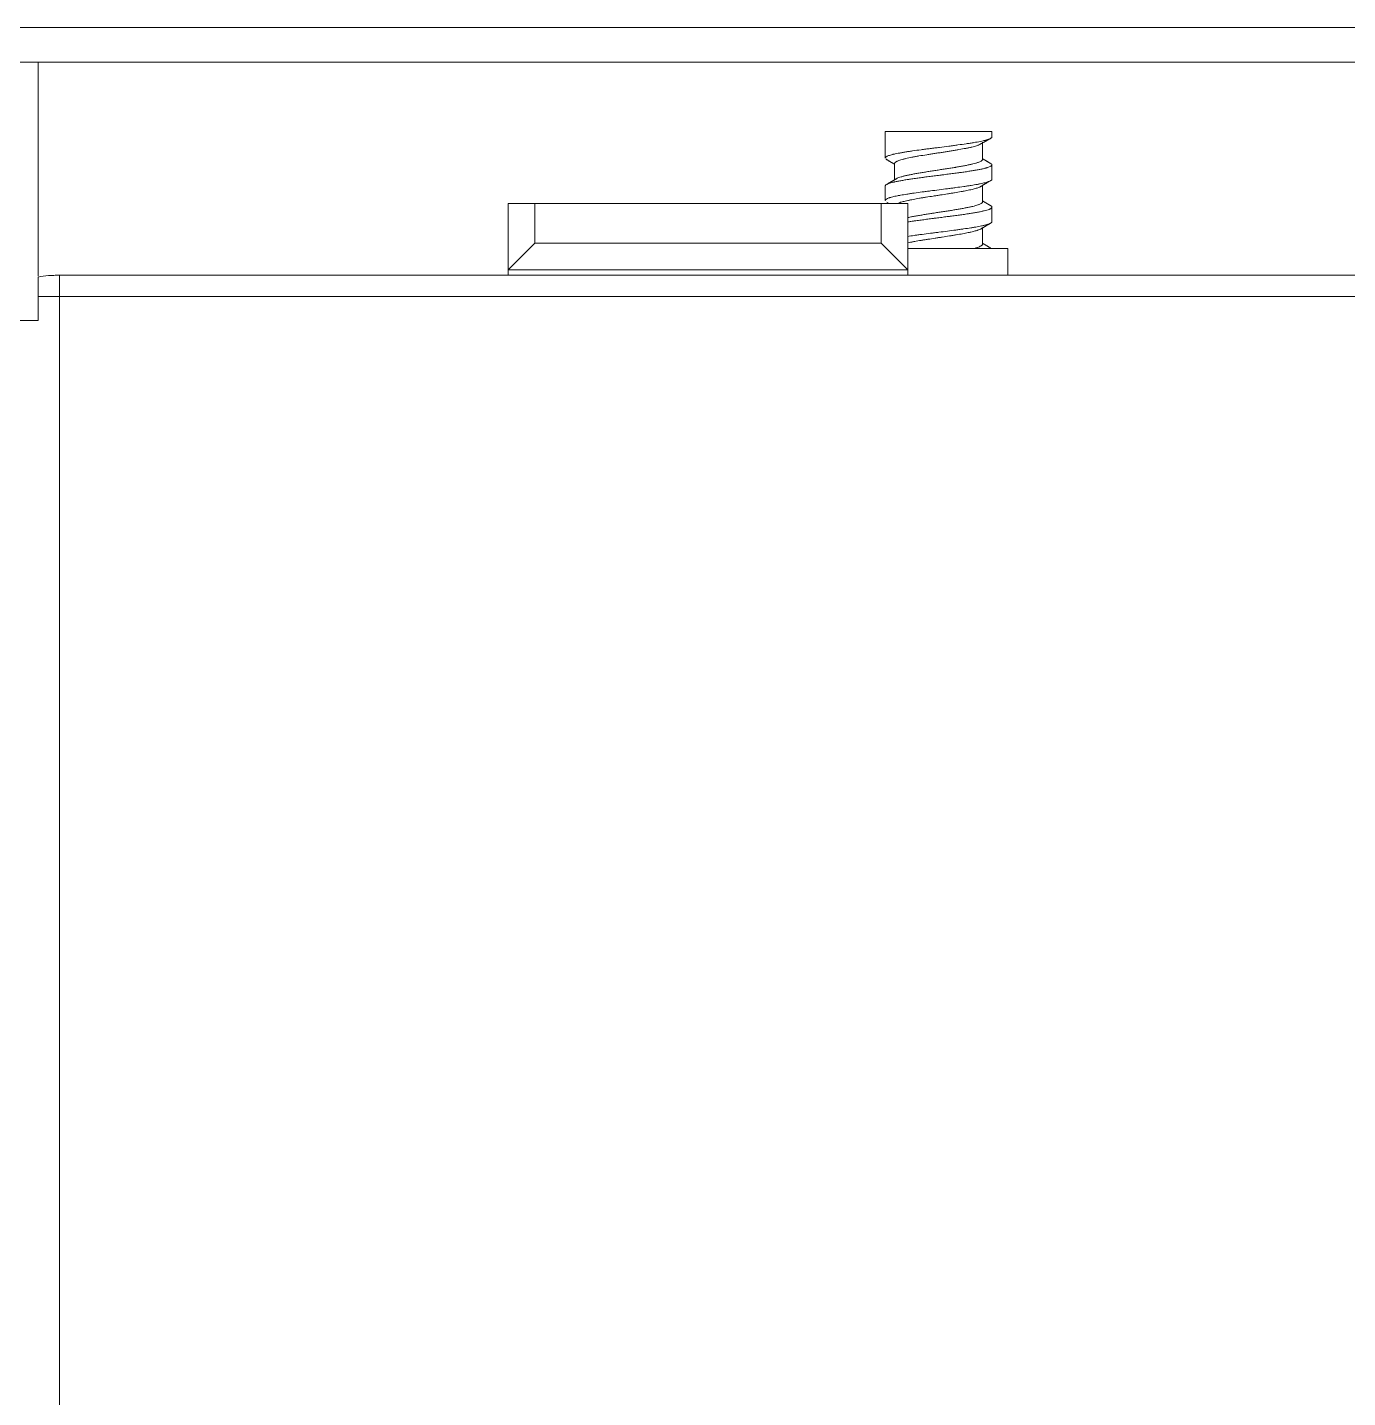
# Model space of a CAD drawing. Header units: millimetres. Extents: x 61566 to 667441, y 0 to 118800.
# Drawn here: x 440286 to 440335.6, y 63859.1 to 63910.5 of the extents above; entities that cross this region are included whole.
import ezdxf

# ---------------------------------------------------------------- set-up
doc = ezdxf.new("R2010")
doc.units = ezdxf.units.MM
doc.header["$LTSCALE"] = 200
doc.layers.add('LG-환기', color=2, linetype='Continuous')
doc.layers.add('환기유니트', color=6, linetype='Continuous')

# ---------------------------------------------------------------- blocks, each defined once
blk = doc.blocks.new('상업용 프리미엄환기 800~1000CMH')
at = {"layer": 'LG-환기', "color": 0, "linetype": 'Continuous', "lineweight": 18}
for p, q in [((951, 1270.557), (951, 1348.195)), ((952.6, 1272.257), (951.8, 1272.257)), ((951.8, 1272.257), (951.8, 1271.357)), ((771.8, 1271.357), (951.8, 1271.357)), ((951, 1270.557), (772.6, 1270.557)), ((915.4, 1270.557), (915.4, 1269.557)), ((919.15, 1267.857), (919.15, 1270.557)), ((919.15, 1270.357), (934.15, 1270.357)), ((919.15, 1270.357), (920.15, 1269.357)), ((933.15, 1269.357), (934.15, 1270.357)), ((934.15, 1270.557), (934.15, 1267.857)), ((951.8, 1262.557), (951.8, 1270.588)), ((915.4, 1269.557), (919.15, 1269.557)), ((916.35, 1269.387), (916.35, 1268.778)), ((933.15, 1269.357), (920.15, 1269.357)), ((920.15, 1269.357), (920.15, 1267.857)), ((933.15, 1267.857), (933.15, 1269.357)), ((916, 1268.544), (916, 1267.999)), ((916.35, 1267.797), (916.35, 1267.183)), ((934.15, 1267.857), (919.15, 1267.857)), ((919.943, 1267.809), (919.861, 1267.857)), ((920, 1267.205), (920, 1267.749)), ((916, 1266.954), (916, 1266.41)), ((919.65, 1266.361), (919.65, 1266.97)), ((916.35, 1266.208), (916.35, 1265.566)), ((919.986, 1266.189), (919.949, 1266.215)), ((920, 1265.157), (920, 1266.159)), ((916, 1265.364), (916, 1265.157)), ((916, 1265.157), (920, 1265.157)), ((705.484, 1262.557), (1034.788, 1262.557)), ((1051.8, 1261.257), (705.484, 1261.257))]:
    blk.add_line(p, q, dxfattribs=at)
for points, knots in [([(951.8, 1271.357), (951.8, 1271.315), (951.8, 1271.274), (951.8, 1271.213), (951.8, 1271.192), (951.8, 1271.162), (951.8, 1271.152), (951.8, 1271.132), (951.8, 1271.122), (951.8, 1271.073), (951.8, 1271.036), (951.8, 1270.982), (951.8, 1270.964), (951.8, 1270.93), (951.8, 1270.914), (951.8, 1270.865), (951.8, 1270.836), (951.8, 1270.795), (951.8, 1270.782), (951.8, 1270.757), (951.8, 1270.745), (951.8, 1270.689), (951.8, 1270.655), (951.8, 1270.629)], [0, 0, 0, 0, 0.125, 0.125, 0.1875, 0.1875, 0.21875, 0.21875, 0.25, 0.25, 0.375, 0.375, 0.4375, 0.4375, 0.5, 0.5, 0.625, 0.625, 0.6875, 0.6875, 0.75, 0.75, 1, 1, 1, 1]), ([(951.8, 1270.629), (951.671, 1270.588), (951.538, 1270.57), (951.37, 1270.561), (951.337, 1270.56), (951.269, 1270.558), (951.236, 1270.558), (951.135, 1270.557), (951.067, 1270.557), (951, 1270.557)], [0, 0, 0, 0, 0.5, 0.5, 0.625, 0.625, 0.75, 0.75, 1, 1, 1, 1]), ([(916, 1268.544), (916, 1268.554), (916.004, 1268.563), (916.019, 1268.58), (916.027, 1268.586), (916.043, 1268.596), (916.049, 1268.6), (916.062, 1268.606), (916.068, 1268.61), (916.105, 1268.626), (916.142, 1268.64), (916.21, 1268.66), (916.235, 1268.667), (916.275, 1268.677), (916.289, 1268.681), (916.317, 1268.688), (916.332, 1268.691), (916.408, 1268.709), (916.475, 1268.722), (916.586, 1268.743), (916.624, 1268.75), (916.684, 1268.76), (916.705, 1268.763), (916.746, 1268.77), (916.768, 1268.773), (916.875, 1268.79), (916.966, 1268.803), (917.107, 1268.823), (917.155, 1268.83), (917.229, 1268.84), (917.254, 1268.844), (917.305, 1268.85), (917.33, 1268.854), (917.458, 1268.871), (917.562, 1268.885), (917.773, 1268.913), (917.88, 1268.926), (918.015, 1268.944), (918.042, 1268.947), (918.096, 1268.954), (918.177, 1268.964), (918.257, 1268.974), (918.415, 1268.994), (918.52, 1269.007), (918.648, 1269.024), (918.674, 1269.027), (918.724, 1269.034), (918.8, 1269.044), (918.872, 1269.054), (919.004, 1269.073), (919.084, 1269.085), (919.161, 1269.098)], [0, 0, 0, 0, 0.052531, 0.052531, 0.089312, 0.089312, 0.107702, 0.107702, 0.126092, 0.126092, 0.199654, 0.199654, 0.236434, 0.236434, 0.254825, 0.254825, 0.273215, 0.273215, 0.346776, 0.346776, 0.383557, 0.383557, 0.401947, 0.401947, 0.420337, 0.420337, 0.493899, 0.493899, 0.530679, 0.530679, 0.54907, 0.54907, 0.56746, 0.56746, 0.641021, 0.641021, 0.714582, 0.714582, 0.732973, 0.732973, 0.751363, 0.788144, 0.788144, 0.861705, 0.861705, 0.880095, 0.880095, 0.898485, 0.935266, 0.935266, 1, 1, 1, 1]), ([(916.35, 1269.387), (916.35, 1269.392), (916.351, 1269.396), (916.356, 1269.41), (916.362, 1269.419), (916.376, 1269.433), (916.382, 1269.438), (916.394, 1269.447), (916.401, 1269.451), (916.425, 1269.465), (916.462, 1269.483), (916.51, 1269.501), (916.551, 1269.514), (916.565, 1269.519), (916.595, 1269.528), (916.611, 1269.532), (916.652, 1269.543), (916.679, 1269.55), (916.706, 1269.557)], [0, 0, 0, 0, 0.082813, 0.082813, 0.242047, 0.242047, 0.321664, 0.321664, 0.401281, 0.401281, 0.560515, 0.719749, 0.719749, 0.799366, 0.799366, 0.878984, 0.878984, 1, 1, 1, 1]), ([(919.167, 1269.342), (919.149, 1269.338), (919.13, 1269.334), (919.078, 1269.323), (919.043, 1269.316), (918.989, 1269.306), (918.971, 1269.302), (918.934, 1269.295), (918.915, 1269.292), (918.82, 1269.274), (918.74, 1269.26), (918.617, 1269.239), (918.574, 1269.233), (918.51, 1269.222), (918.489, 1269.219), (918.445, 1269.212), (918.423, 1269.209), (918.313, 1269.191), (918.224, 1269.178), (918.089, 1269.157), (918.044, 1269.151), (917.976, 1269.14), (917.954, 1269.137), (917.908, 1269.13), (917.886, 1269.126), (917.772, 1269.108), (917.683, 1269.094), (917.553, 1269.073), (917.51, 1269.066), (917.445, 1269.056), (917.424, 1269.052), (917.382, 1269.045), (917.361, 1269.042), (917.256, 1269.024), (917.177, 1269.011), (917.026, 1268.984), (916.955, 1268.97), (916.87, 1268.953), (916.854, 1268.949), (916.822, 1268.942), (916.775, 1268.932), (916.731, 1268.921), (916.647, 1268.9), (916.598, 1268.886), (916.543, 1268.869), (916.532, 1268.865), (916.512, 1268.858), (916.483, 1268.848), (916.458, 1268.838), (916.427, 1268.823), (916.413, 1268.816), (916.401, 1268.809)], [0, 0, 0, 0, 0.022458, 0.022458, 0.061447, 0.061447, 0.080942, 0.080942, 0.100437, 0.100437, 0.178415, 0.178415, 0.217405, 0.217405, 0.236899, 0.236899, 0.256394, 0.256394, 0.334373, 0.334373, 0.373362, 0.373362, 0.392857, 0.392857, 0.412351, 0.412351, 0.49033, 0.49033, 0.529319, 0.529319, 0.548814, 0.548814, 0.568309, 0.568309, 0.646287, 0.646287, 0.724266, 0.724266, 0.743761, 0.743761, 0.763255, 0.802245, 0.802245, 0.880223, 0.880223, 0.899718, 0.899718, 0.919213, 0.958202, 0.958202, 1, 1, 1, 1]), ([(919.167, 1268.555), (919.125, 1268.549), (919.082, 1268.542), (919.007, 1268.531), (918.962, 1268.525), (918.915, 1268.518), (918.883, 1268.514), (918.867, 1268.512), (918.788, 1268.5), (918.658, 1268.483), (918.457, 1268.456), (918.319, 1268.438), (918.232, 1268.426), (918.214, 1268.424), (918.179, 1268.42), (918.127, 1268.413), (918.074, 1268.406), (917.97, 1268.393), (917.9, 1268.384), (917.761, 1268.367), (917.692, 1268.358), (917.605, 1268.347), (917.588, 1268.345), (917.554, 1268.34), (917.537, 1268.338), (917.485, 1268.332), (917.451, 1268.327), (917.351, 1268.314), (917.22, 1268.297), (917.094, 1268.279), (917.002, 1268.266), (916.972, 1268.261), (916.927, 1268.254), (916.912, 1268.252), (916.883, 1268.248), (916.81, 1268.236), (916.741, 1268.225), (916.636, 1268.207), (916.586, 1268.198), (916.514, 1268.185), (916.491, 1268.181), (916.446, 1268.172), (916.424, 1268.168), (916.36, 1268.154), (916.282, 1268.137), (916.184, 1268.111), (916.131, 1268.093), (916.097, 1268.08), (916.086, 1268.075), (916.067, 1268.066), (916.058, 1268.062), (916.035, 1268.048), (916.011, 1268.03), (916.001, 1268.012), (916, 1267.999), (916, 1267.994), (916.003, 1267.985), (916.005, 1267.981), (916.014, 1267.968), (916.027, 1267.957), (916.045, 1267.946), (916.049, 1267.944)], [0, 0, 0, 0, 0.032336, 0.032336, 0.054068, 0.064934, 0.064934, 0.075799, 0.075799, 0.119263, 0.162726, 0.206189, 0.206189, 0.217055, 0.217055, 0.227921, 0.249653, 0.249653, 0.293116, 0.293116, 0.336579, 0.336579, 0.347445, 0.347445, 0.358311, 0.358311, 0.380042, 0.380042, 0.423506, 0.466969, 0.466969, 0.488701, 0.488701, 0.499566, 0.499566, 0.510432, 0.553895, 0.553895, 0.597359, 0.597359, 0.61909, 0.61909, 0.640822, 0.640822, 0.684285, 0.727749, 0.771212, 0.771212, 0.792943, 0.792943, 0.814675, 0.814675, 0.858138, 0.901602, 0.901602, 0.923333, 0.923333, 0.945065, 0.945065, 0.988528, 1, 1, 1, 1]), ([(916.35, 1267.797), (916.35, 1267.799), (916.35, 1267.8), (916.351, 1267.804), (916.351, 1267.806), (916.354, 1267.817), (916.366, 1267.836), (916.401, 1267.863), (916.437, 1267.881), (916.469, 1267.895), (916.48, 1267.899), (916.504, 1267.908), (916.516, 1267.913), (916.556, 1267.926), (916.615, 1267.944), (916.684, 1267.962), (916.74, 1267.975), (916.759, 1267.979), (916.799, 1267.988), (916.819, 1267.993), (916.882, 1268.006), (916.969, 1268.025), (917.064, 1268.043), (917.139, 1268.057), (917.164, 1268.061), (917.215, 1268.07), (917.242, 1268.075), (917.321, 1268.088), (917.428, 1268.106), (917.54, 1268.124), (917.625, 1268.137), (917.654, 1268.142), (917.712, 1268.151), (917.741, 1268.155), (917.829, 1268.168), (917.887, 1268.177), (918.004, 1268.195), (918.062, 1268.204), (918.15, 1268.218), (918.194, 1268.225), (918.237, 1268.232), (918.267, 1268.236), (918.281, 1268.238), (918.354, 1268.25), (918.468, 1268.268), (918.633, 1268.295), (918.739, 1268.313), (918.817, 1268.327), (918.843, 1268.331), (918.893, 1268.34), (918.917, 1268.344), (918.989, 1268.358), (919.035, 1268.366), (919.108, 1268.381), (919.135, 1268.387), (919.161, 1268.392)], [0, 0, 0, 0, 0.006994, 0.006994, 0.018339, 0.018339, 0.063719, 0.109099, 0.154479, 0.154479, 0.177169, 0.177169, 0.199859, 0.199859, 0.245239, 0.290619, 0.290619, 0.313309, 0.313309, 0.335999, 0.335999, 0.38138, 0.42676, 0.42676, 0.44945, 0.44945, 0.47214, 0.47214, 0.51752, 0.5629, 0.5629, 0.58559, 0.58559, 0.60828, 0.60828, 0.65366, 0.65366, 0.69904, 0.69904, 0.72173, 0.733075, 0.733075, 0.74442, 0.74442, 0.7898, 0.83518, 0.880561, 0.880561, 0.903251, 0.903251, 0.925941, 0.925941, 0.971321, 0.971321, 1, 1, 1, 1]), ([(916, 1266.954), (916, 1266.957), (916, 1266.96), (916.002, 1266.965), (916.003, 1266.969), (916.007, 1266.976), (916.01, 1266.979), (916.025, 1266.996), (916.045, 1267.009), (916.088, 1267.029), (916.105, 1267.035), (916.133, 1267.046), (916.143, 1267.049), (916.164, 1267.056), (916.174, 1267.059), (916.231, 1267.076), (916.284, 1267.09), (916.374, 1267.111), (916.406, 1267.118), (916.456, 1267.128), (916.473, 1267.132), (916.509, 1267.138), (916.527, 1267.142), (916.62, 1267.159), (916.699, 1267.172), (916.827, 1267.192), (916.871, 1267.199), (916.938, 1267.209), (916.961, 1267.212), (917.008, 1267.219), (917.032, 1267.223), (917.151, 1267.239), (917.249, 1267.253), (917.401, 1267.273), (917.452, 1267.28), (917.556, 1267.294), (917.609, 1267.301), (917.769, 1267.322), (917.876, 1267.336), (918.09, 1267.363), (918.197, 1267.376), (918.331, 1267.393), (918.357, 1267.397), (918.41, 1267.403), (918.489, 1267.413), (918.567, 1267.423), (918.72, 1267.443), (918.818, 1267.457), (918.938, 1267.474), (918.962, 1267.477), (919.009, 1267.484), (919.079, 1267.495), (919.146, 1267.505), (919.275, 1267.526), (919.355, 1267.54), (919.449, 1267.557), (919.468, 1267.56), (919.504, 1267.567), (919.522, 1267.57), (919.574, 1267.58), (919.606, 1267.587), (919.699, 1267.607), (919.753, 1267.62), (919.811, 1267.637), (919.823, 1267.64), (919.844, 1267.647), (919.855, 1267.651), (919.884, 1267.661), (919.901, 1267.668), (919.947, 1267.688), (919.97, 1267.702), (919.99, 1267.723), (919.995, 1267.73), (919.999, 1267.74), (920, 1267.744), (920, 1267.748), (920, 1267.748), (920, 1267.749)], [0, 0, 0, 0, 0.009646, 0.009646, 0.02248, 0.02248, 0.035313, 0.035313, 0.086648, 0.086648, 0.112315, 0.112315, 0.125148, 0.125148, 0.137982, 0.137982, 0.189317, 0.189317, 0.214984, 0.214984, 0.227817, 0.227817, 0.240651, 0.240651, 0.291985, 0.291985, 0.317653, 0.317653, 0.330486, 0.330486, 0.34332, 0.34332, 0.394654, 0.394654, 0.420322, 0.420322, 0.445989, 0.445989, 0.497323, 0.497323, 0.548658, 0.548658, 0.561491, 0.561491, 0.574325, 0.599992, 0.599992, 0.651327, 0.651327, 0.66416, 0.66416, 0.676994, 0.702661, 0.702661, 0.753995, 0.753995, 0.766829, 0.766829, 0.779663, 0.779663, 0.80533, 0.80533, 0.856664, 0.856664, 0.869498, 0.869498, 0.882332, 0.882332, 0.907999, 0.907999, 0.959333, 0.959333, 0.985, 0.985, 0.997834, 0.997834, 1, 1, 1, 1]), ([(919.54, 1267.857), (919.521, 1267.849), (919.5, 1267.841), (919.466, 1267.829), (919.455, 1267.826), (919.433, 1267.819), (919.399, 1267.809), (919.362, 1267.799), (919.283, 1267.778), (919.224, 1267.765), (919.143, 1267.747), (919.127, 1267.744), (919.093, 1267.737), (919.042, 1267.726), (918.988, 1267.716), (918.878, 1267.695), (918.8, 1267.681), (918.698, 1267.663), (918.678, 1267.66), (918.636, 1267.653), (918.573, 1267.642), (918.509, 1267.632), (918.379, 1267.612), (918.291, 1267.598), (918.179, 1267.581), (918.156, 1267.578), (918.11, 1267.571), (918.088, 1267.567), (918.02, 1267.557), (917.975, 1267.55), (917.84, 1267.529), (917.75, 1267.515), (917.64, 1267.497), (917.618, 1267.494), (917.574, 1267.487), (917.552, 1267.483), (917.486, 1267.473), (917.444, 1267.466), (917.318, 1267.445), (917.237, 1267.431), (917.14, 1267.414), (917.12, 1267.411), (917.082, 1267.404), (917.063, 1267.4), (917.008, 1267.39), (916.972, 1267.383), (916.868, 1267.363), (916.804, 1267.349), (916.717, 1267.328), (916.688, 1267.321), (916.635, 1267.307), (916.61, 1267.3), (916.54, 1267.279), (916.5, 1267.265), (916.461, 1267.248), (916.454, 1267.246), (916.448, 1267.243)], [0, 0, 0, 0, 0.039126, 0.039126, 0.05605, 0.05605, 0.072974, 0.106821, 0.106821, 0.174517, 0.174517, 0.191441, 0.191441, 0.208364, 0.242212, 0.242212, 0.309908, 0.309908, 0.326832, 0.326832, 0.343755, 0.377603, 0.377603, 0.445299, 0.445299, 0.462223, 0.462223, 0.479146, 0.479146, 0.512994, 0.512994, 0.58069, 0.58069, 0.597613, 0.597613, 0.614537, 0.614537, 0.648385, 0.648385, 0.716081, 0.716081, 0.733004, 0.733004, 0.749928, 0.749928, 0.783776, 0.783776, 0.851472, 0.851472, 0.885319, 0.885319, 0.919167, 0.919167, 0.986862, 0.986862, 1, 1, 1, 1]), ([(920, 1267.204), (920, 1267.196), (919.994, 1267.179), (919.973, 1267.162), (919.952, 1267.149), (919.944, 1267.145), (919.927, 1267.136), (919.917, 1267.132), (919.885, 1267.119), (919.836, 1267.101), (919.773, 1267.084), (919.722, 1267.07), (919.694, 1267.063), (919.665, 1267.057), (919.646, 1267.052), (919.636, 1267.05), (919.584, 1267.038), (919.54, 1267.029), (919.448, 1267.011), (919.399, 1267.003), (919.295, 1266.985), (919.241, 1266.976), (919.17, 1266.966), (919.156, 1266.963), (919.127, 1266.959), (919.083, 1266.952), (919.039, 1266.946), (918.948, 1266.933), (918.824, 1266.915), (918.694, 1266.898), (918.611, 1266.886), (918.594, 1266.884), (918.56, 1266.88), (918.543, 1266.877), (918.492, 1266.871), (918.458, 1266.866), (918.355, 1266.853), (918.218, 1266.834), (918.078, 1266.817), (917.973, 1266.803), (917.938, 1266.799), (917.885, 1266.792), (917.868, 1266.79), (917.833, 1266.786), (917.745, 1266.775), (917.589, 1266.755), (917.455, 1266.738), (917.355, 1266.725), (917.305, 1266.718), (917.256, 1266.712), (917.224, 1266.707), (917.207, 1266.705), (917.127, 1266.694), (917.002, 1266.676), (916.826, 1266.649), (916.717, 1266.631), (916.652, 1266.62), (916.639, 1266.617), (916.613, 1266.613), (916.575, 1266.606), (916.539, 1266.6), (916.469, 1266.586), (916.381, 1266.569), (916.305, 1266.552), (916.26, 1266.541), (916.252, 1266.539), (916.235, 1266.534), (916.227, 1266.532), (916.203, 1266.526), (916.188, 1266.521), (916.145, 1266.508), (916.095, 1266.49), (916.059, 1266.472), (916.037, 1266.459), (916.03, 1266.454), (916.022, 1266.447), (916.019, 1266.445), (916.015, 1266.44), (916.004, 1266.429), (916, 1266.418), (916, 1266.4), (916.004, 1266.392), (916.011, 1266.383)], [0, 0, 0, 0, 0.03039, 0.062715, 0.062715, 0.078878, 0.078878, 0.09504, 0.09504, 0.127365, 0.15969, 0.15969, 0.175852, 0.183934, 0.183934, 0.192015, 0.192015, 0.22434, 0.22434, 0.256664, 0.256664, 0.288989, 0.288989, 0.297071, 0.297071, 0.305152, 0.321314, 0.321314, 0.353639, 0.385964, 0.385964, 0.394045, 0.394045, 0.402126, 0.402126, 0.418289, 0.418289, 0.450614, 0.482939, 0.482939, 0.499101, 0.499101, 0.507182, 0.507182, 0.515263, 0.547588, 0.579913, 0.579913, 0.596076, 0.604157, 0.604157, 0.612238, 0.612238, 0.644563, 0.676888, 0.709213, 0.709213, 0.717294, 0.717294, 0.725375, 0.741537, 0.741537, 0.773862, 0.806187, 0.806187, 0.814268, 0.814268, 0.82235, 0.82235, 0.838512, 0.838512, 0.870837, 0.903162, 0.903162, 0.919324, 0.919324, 0.927405, 0.927405, 0.935487, 0.967812, 0.967812, 1, 1, 1, 1]), ([(916.35, 1266.207), (916.35, 1266.21), (916.35, 1266.213), (916.353, 1266.225), (916.358, 1266.234), (916.37, 1266.247), (916.375, 1266.252), (916.386, 1266.261), (916.393, 1266.266), (916.414, 1266.28), (916.449, 1266.298), (916.495, 1266.316), (916.534, 1266.329), (916.548, 1266.333), (916.577, 1266.342), (916.592, 1266.347), (916.64, 1266.36), (916.708, 1266.378), (916.785, 1266.396), (916.847, 1266.409), (916.869, 1266.414), (916.912, 1266.423), (916.935, 1266.427), (917.003, 1266.441), (917.098, 1266.459), (917.199, 1266.477), (917.277, 1266.491), (917.317, 1266.498), (917.358, 1266.505), (917.385, 1266.509), (917.399, 1266.511), (917.468, 1266.523), (917.58, 1266.54), (917.751, 1266.567), (917.868, 1266.584), (917.957, 1266.598), (917.987, 1266.602), (918.045, 1266.611), (918.075, 1266.616), (918.162, 1266.63), (918.278, 1266.648), (918.393, 1266.666), (918.478, 1266.68), (918.506, 1266.685), (918.562, 1266.694), (918.589, 1266.698), (918.671, 1266.712), (918.777, 1266.729), (918.877, 1266.747), (918.95, 1266.76), (918.974, 1266.765), (919.021, 1266.774), (919.044, 1266.778), (919.112, 1266.792), (919.154, 1266.801), (919.235, 1266.819), (919.273, 1266.828), (919.326, 1266.841), (919.344, 1266.846), (919.377, 1266.855), (919.393, 1266.86), (919.439, 1266.874), (919.495, 1266.892), (919.539, 1266.909), (919.568, 1266.923), (919.581, 1266.929), (919.593, 1266.936), (919.598, 1266.939), (919.6, 1266.94), (919.601, 1266.941)], [0, 0, 0, 0, 0.011486, 0.011486, 0.0483, 0.0483, 0.066706, 0.066706, 0.085113, 0.085113, 0.121927, 0.15874, 0.15874, 0.177147, 0.177147, 0.195554, 0.195554, 0.232367, 0.269181, 0.269181, 0.287587, 0.287587, 0.305994, 0.305994, 0.342808, 0.379621, 0.379621, 0.398028, 0.407231, 0.407231, 0.416435, 0.416435, 0.453248, 0.490061, 0.526875, 0.526875, 0.545282, 0.545282, 0.563688, 0.563688, 0.600502, 0.637315, 0.637315, 0.655722, 0.655722, 0.674129, 0.674129, 0.710942, 0.747756, 0.747756, 0.766163, 0.766163, 0.784569, 0.784569, 0.821383, 0.821383, 0.858196, 0.858196, 0.876603, 0.876603, 0.89501, 0.89501, 0.931823, 0.968637, 0.968637, 0.987044, 0.996247, 0.996247, 1, 1, 1, 1]), ([(916, 1265.364), (916, 1265.376), (916.007, 1265.388), (916.024, 1265.403), (916.029, 1265.407), (916.04, 1265.414), (916.046, 1265.418), (916.067, 1265.429), (916.082, 1265.436), (916.138, 1265.458), (916.184, 1265.473), (916.254, 1265.492), (916.268, 1265.496), (916.299, 1265.503), (916.314, 1265.507), (916.363, 1265.518), (916.398, 1265.526), (916.507, 1265.549), (916.587, 1265.563), (916.698, 1265.582), (916.72, 1265.586), (916.766, 1265.593), (916.837, 1265.604), (916.91, 1265.615), (917.059, 1265.637), (917.164, 1265.651), (917.302, 1265.67), (917.33, 1265.674), (917.386, 1265.681), (917.414, 1265.685), (917.499, 1265.696), (917.556, 1265.704), (917.728, 1265.727), (917.844, 1265.742), (917.992, 1265.761), (918.022, 1265.765), (918.081, 1265.772), (918.11, 1265.776), (918.198, 1265.787), (918.314, 1265.801), (918.429, 1265.816), (918.514, 1265.827), (918.543, 1265.83), (918.599, 1265.838), (918.628, 1265.841), (918.768, 1265.86), (918.874, 1265.875), (919.028, 1265.897), (919.077, 1265.904), (919.15, 1265.916), (919.174, 1265.92), (919.221, 1265.927), (919.245, 1265.931), (919.313, 1265.943), (919.357, 1265.95), (919.441, 1265.965), (919.481, 1265.972), (919.557, 1265.987), (919.593, 1265.994), (919.644, 1266.005), (919.661, 1266.009), (919.693, 1266.016), (919.709, 1266.02), (919.784, 1266.038), (919.834, 1266.053), (919.895, 1266.075), (919.913, 1266.083), (919.936, 1266.094), (919.944, 1266.098), (919.957, 1266.105), (919.963, 1266.109), (919.989, 1266.128), (920, 1266.143), (920, 1266.159), (920, 1266.159), (920, 1266.159)], [0, 0, 0, 0, 0.045468, 0.045468, 0.059485, 0.059485, 0.073503, 0.073503, 0.101538, 0.101538, 0.157607, 0.157607, 0.171625, 0.171625, 0.185642, 0.185642, 0.213677, 0.213677, 0.269746, 0.269746, 0.283764, 0.283764, 0.297781, 0.325816, 0.325816, 0.381886, 0.381886, 0.395903, 0.395903, 0.40992, 0.40992, 0.437955, 0.437955, 0.494025, 0.494025, 0.508042, 0.508042, 0.52206, 0.52206, 0.550094, 0.578129, 0.578129, 0.592147, 0.592147, 0.606164, 0.606164, 0.662234, 0.662234, 0.690268, 0.690268, 0.704286, 0.704286, 0.718303, 0.718303, 0.746338, 0.746338, 0.774373, 0.774373, 0.802408, 0.802408, 0.816425, 0.816425, 0.830442, 0.830442, 0.886512, 0.886512, 0.914547, 0.914547, 0.928564, 0.928564, 0.942582, 0.942582, 0.998651, 0.998651, 1, 1, 1, 1]), ([(919.65, 1266.361), (919.65, 1266.359), (919.65, 1266.357), (919.649, 1266.351), (919.648, 1266.347), (919.642, 1266.335), (919.63, 1266.319), (919.609, 1266.303), (919.589, 1266.291), (919.581, 1266.287), (919.566, 1266.279), (919.557, 1266.275), (919.512, 1266.255), (919.467, 1266.239), (919.387, 1266.216), (919.359, 1266.208), (919.312, 1266.196), (919.296, 1266.192), (919.263, 1266.184), (919.246, 1266.18), (919.16, 1266.16), (919.084, 1266.144), (918.96, 1266.12), (918.918, 1266.112), (918.829, 1266.096), (918.783, 1266.088), (918.644, 1266.064), (918.548, 1266.048), (918.423, 1266.029), (918.398, 1266.025), (918.347, 1266.017), (918.321, 1266.013), (918.244, 1266.001), (918.141, 1265.985), (918.038, 1265.97), (917.935, 1265.954), (917.883, 1265.946), (917.805, 1265.933), (917.779, 1265.929), (917.728, 1265.921), (917.702, 1265.917), (917.626, 1265.905), (917.525, 1265.889), (917.428, 1265.873), (917.356, 1265.861), (917.332, 1265.857), (917.285, 1265.849), (917.261, 1265.845), (917.145, 1265.825), (917.058, 1265.81), (916.937, 1265.786), (916.898, 1265.779), (916.841, 1265.767), (916.823, 1265.763), (916.787, 1265.754), (916.769, 1265.75), (916.684, 1265.73), (916.624, 1265.714), (916.551, 1265.691), (916.53, 1265.685), (916.512, 1265.678)], [0, 0, 0, 0, 0.008608, 0.008608, 0.0261, 0.0261, 0.061086, 0.096072, 0.096072, 0.113565, 0.113565, 0.131058, 0.131058, 0.20103, 0.20103, 0.236015, 0.236015, 0.253508, 0.253508, 0.271001, 0.271001, 0.340973, 0.340973, 0.375959, 0.375959, 0.410944, 0.410944, 0.480916, 0.480916, 0.498409, 0.498409, 0.515902, 0.515902, 0.550888, 0.585873, 0.585873, 0.620859, 0.620859, 0.638352, 0.638352, 0.655845, 0.655845, 0.690831, 0.725817, 0.725817, 0.74331, 0.74331, 0.760802, 0.760802, 0.830774, 0.830774, 0.86576, 0.86576, 0.883253, 0.883253, 0.900746, 0.900746, 0.970717, 0.970717, 1, 1, 1, 1])]:
    blk.add_open_spline(points, degree=3, knots=knots, dxfattribs=at)
for points in [[(916.048, 1269.534), (916.199, 1269.445), (916.35, 1269.355)], [(916.408, 1268.813), (916.229, 1268.706), (916.048, 1268.599)], [(916.069, 1267.932), (916.21, 1267.849), (916.35, 1267.765)], [(916.457, 1267.248), (916.282, 1267.141), (916.105, 1267.035)], [(919.595, 1266.938), (919.769, 1267.042), (919.944, 1267.145)], [(916.027, 1266.373), (916.189, 1266.279), (916.35, 1266.183)], [(919.952, 1266.214), (919.803, 1266.303), (919.65, 1266.392)], [(916.533, 1265.687), (916.253, 1265.541), (916.033, 1265.41)]]:
    blk.add_open_spline(points, degree=2, dxfattribs=at)

msp = doc.modelspace()

# ---------------------------------------------------------------- block references
at = {"layer": '환기유니트', "rotation": 180}
msp.add_blockref('상업용 프리미엄환기 800~1000CMH', (441238.24, 65171.769), dxfattribs=at)

doc.saveas('drawing.dxf')
